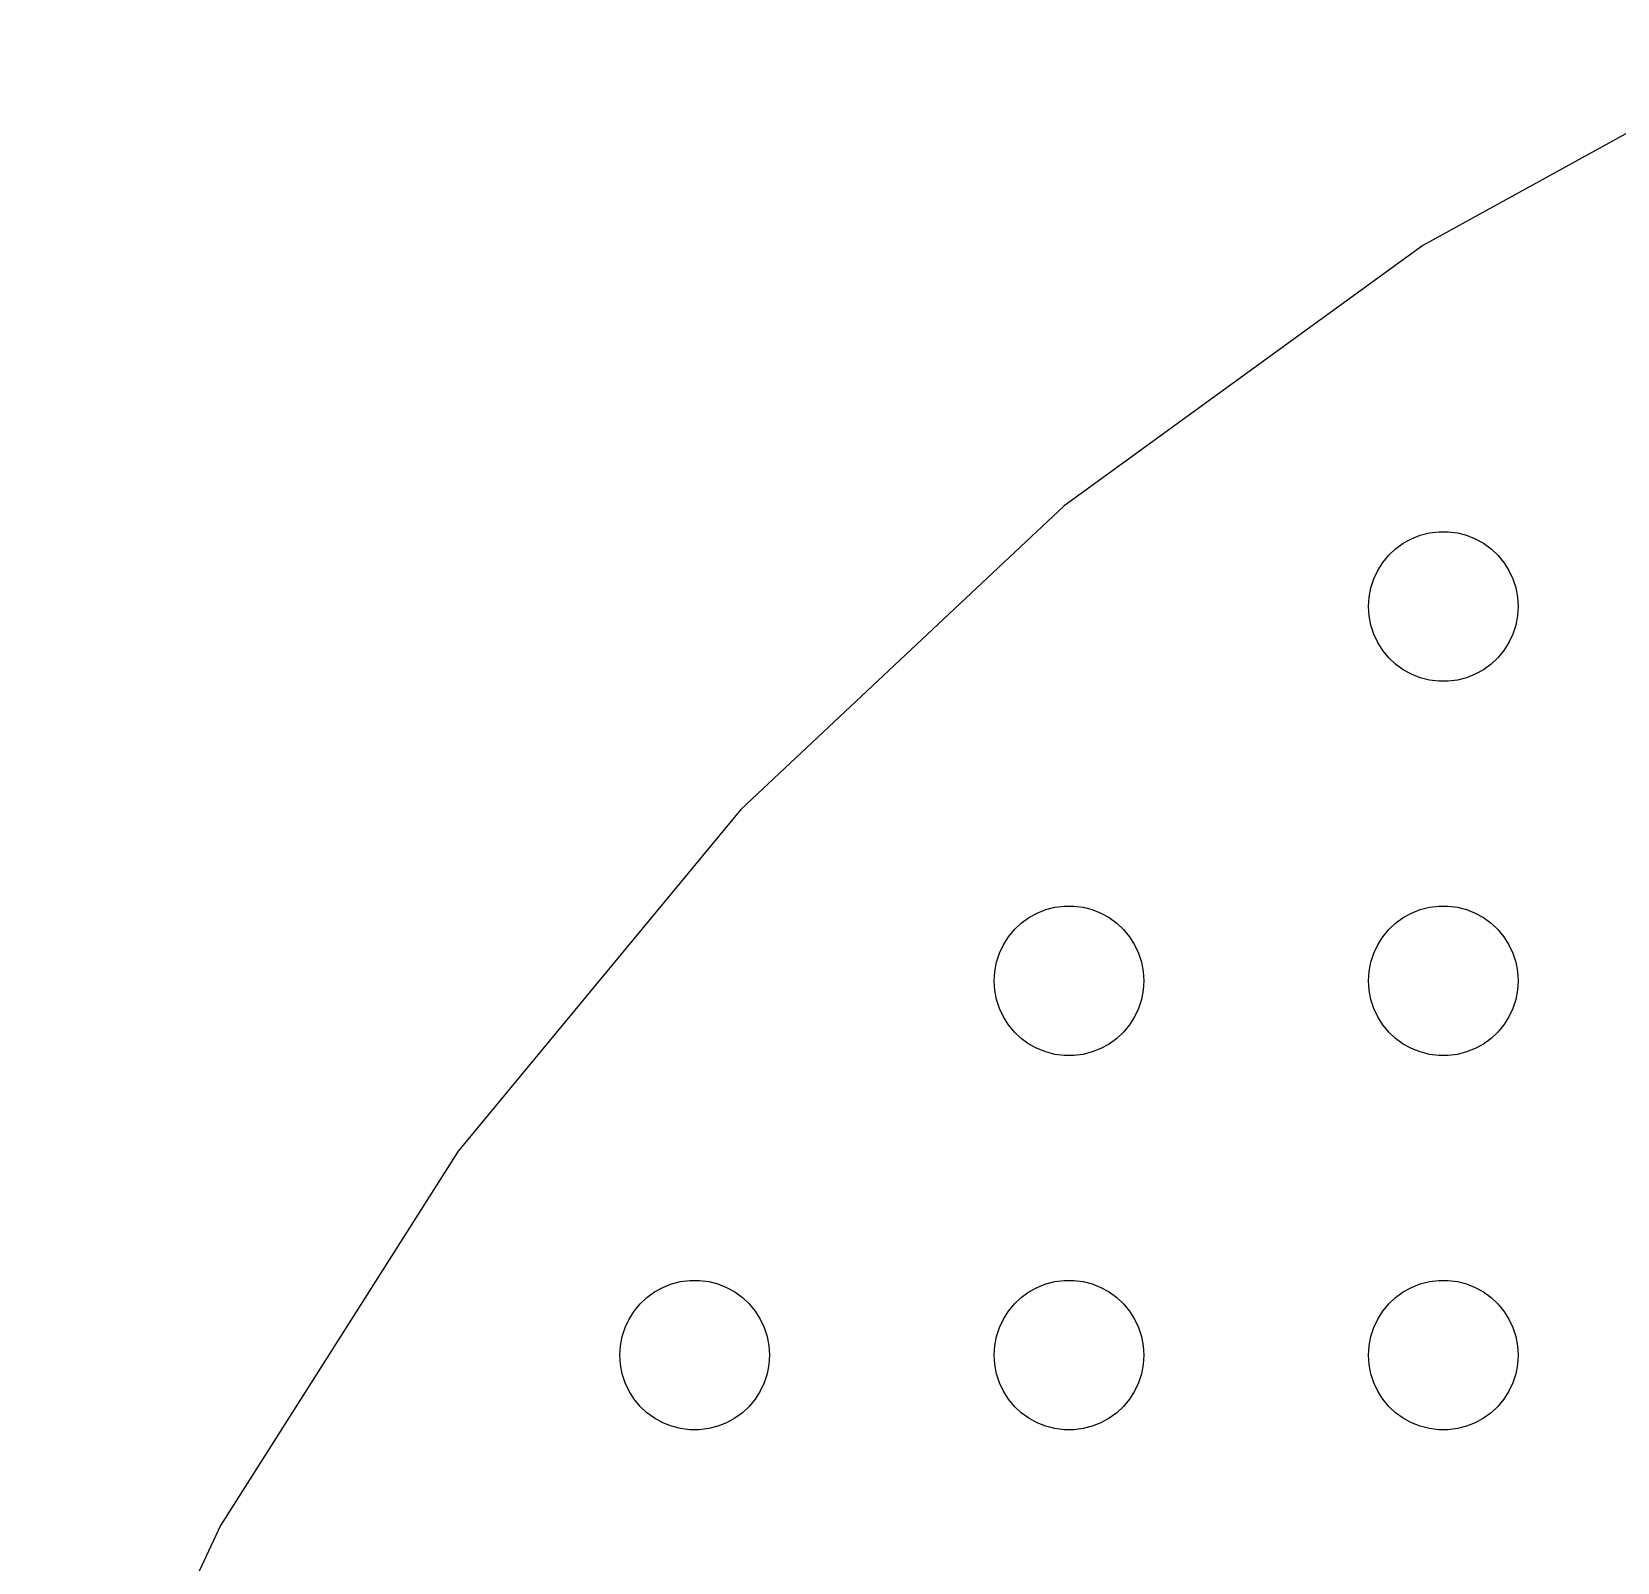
# Model space of a CAD drawing. Header units: metres. Extents: x -142 to 142, y -141 to 141.
# Drawn here: x -131.6 to -68, y 66.7 to 128 of the extents above; entities that cross this region are included whole.
import ezdxf

# ---------------------------------------------------------------- set-up
doc = ezdxf.new("R2010")
doc.units = ezdxf.units.M

msp = doc.modelspace()

# ---------------------------------------------------------------- linework, layer by layer
for p, q in [((-60.2478, 128.033), (-75.8195, 119.472)), ((-75.8195, 119.472), (-90.1955, 109.028)), ((-90.1955, 109.028), (-103.149, 96.8634)), ((-76.9123, 107.312), (-76.6075, 107.533)), ((-76.6075, 107.533), (-76.2773, 107.714)), ((-76.2773, 107.714), (-75.927, 107.853)), ((-75.927, 107.853), (-75.5621, 107.947)), ((-75.5621, 107.947), (-75.1884, 107.994)), ((-75.1884, 107.994), (-74.8116, 107.994)), ((-74.8116, 107.994), (-74.4379, 107.947)), ((-74.4379, 107.947), (-74.073, 107.853)), ((-74.073, 107.853), (-73.7227, 107.714)), ((-73.7227, 107.714), (-73.3925, 107.533)), ((-73.3925, 107.533), (-73.0877, 107.312)), ((-77.6289, 106.445), (-77.427, 106.763)), ((-77.427, 106.763), (-77.1869, 107.054)), ((-77.1869, 107.054), (-76.9123, 107.312)), ((-73.0877, 107.312), (-72.8131, 107.054)), ((-72.8131, 107.054), (-72.573, 106.763)), ((-72.573, 106.763), (-72.3711, 106.445)), ((-77.9057, 105.746), (-77.7893, 106.104)), ((-77.7893, 106.104), (-77.6289, 106.445)), ((-72.3711, 106.445), (-72.2107, 106.104)), ((-72.2107, 106.104), (-72.0943, 105.746)), ((-77.9763, 105.376), (-77.9057, 105.746)), ((-72.0943, 105.746), (-72.0237, 105.376)), ((-78, 105), (-77.9763, 105.376)), ((-77.9763, 104.624), (-78, 105)), ((-72.0237, 105.376), (-72, 105)), ((-72, 105), (-72.0237, 104.624)), ((-77.9057, 104.254), (-77.9763, 104.624)), ((-77.7893, 103.896), (-77.9057, 104.254)), ((-72.0943, 104.254), (-72.2107, 103.896)), ((-72.0237, 104.624), (-72.0943, 104.254)), ((-77.6289, 103.555), (-77.7893, 103.896)), ((-72.2107, 103.896), (-72.3711, 103.555)), ((-77.427, 103.237), (-77.6289, 103.555)), ((-77.1869, 102.946), (-77.427, 103.237)), ((-76.9123, 102.688), (-77.1869, 102.946)), ((-72.8131, 102.946), (-73.0877, 102.688)), ((-72.573, 103.237), (-72.8131, 102.946)), ((-72.3711, 103.555), (-72.573, 103.237)), ((-76.6075, 102.467), (-76.9123, 102.688)), ((-76.2773, 102.286), (-76.6075, 102.467)), ((-75.927, 102.147), (-76.2773, 102.286)), ((-73.7227, 102.286), (-74.073, 102.147)), ((-73.3925, 102.467), (-73.7227, 102.286)), ((-73.0877, 102.688), (-73.3925, 102.467)), ((-75.5621, 102.053), (-75.927, 102.147)), ((-75.1884, 102.006), (-75.5621, 102.053)), ((-74.8116, 102.006), (-75.1884, 102.006)), ((-74.4379, 102.053), (-74.8116, 102.006)), ((-74.073, 102.147), (-74.4379, 102.053)), ((-103.149, 96.8634), (-114.476, 83.1716)), ((-91.2773, 92.7145), (-90.927, 92.8532)), ((-90.927, 92.8532), (-90.5621, 92.9469)), ((-90.5621, 92.9469), (-90.1884, 92.9941)), ((-90.1884, 92.9941), (-89.8116, 92.9941)), ((-89.8116, 92.9941), (-89.4379, 92.9469)), ((-89.4379, 92.9469), (-89.073, 92.8532)), ((-89.073, 92.8532), (-88.7227, 92.7145)), ((-76.2773, 92.7145), (-75.927, 92.8532)), ((-75.927, 92.8532), (-75.5621, 92.9469)), ((-75.5621, 92.9469), (-75.1884, 92.9941)), ((-75.1884, 92.9941), (-74.8116, 92.9941)), ((-74.8116, 92.9941), (-74.4379, 92.9469)), ((-74.4379, 92.9469), (-74.073, 92.8532)), ((-74.073, 92.8532), (-73.7227, 92.7145)), ((-92.1869, 92.0536), (-91.9123, 92.3115)), ((-91.9123, 92.3115), (-91.6075, 92.533)), ((-91.6075, 92.533), (-91.2773, 92.7145)), ((-88.7227, 92.7145), (-88.3925, 92.533)), ((-88.3925, 92.533), (-88.0877, 92.3115)), ((-88.0877, 92.3115), (-87.8131, 92.0536)), ((-77.1869, 92.0536), (-76.9123, 92.3115)), ((-76.9123, 92.3115), (-76.6075, 92.533)), ((-76.6075, 92.533), (-76.2773, 92.7145)), ((-73.7227, 92.7145), (-73.3925, 92.533)), ((-73.3925, 92.533), (-73.0877, 92.3115)), ((-73.0877, 92.3115), (-72.8131, 92.0536)), ((-92.6289, 91.4453), (-92.427, 91.7634)), ((-92.427, 91.7634), (-92.1869, 92.0536)), ((-87.8131, 92.0536), (-87.573, 91.7634)), ((-87.573, 91.7634), (-87.3711, 91.4453)), ((-77.6289, 91.4453), (-77.427, 91.7634)), ((-77.427, 91.7634), (-77.1869, 92.0536)), ((-72.8131, 92.0536), (-72.573, 91.7634)), ((-72.573, 91.7634), (-72.3711, 91.4453)), ((-92.9057, 90.7461), (-92.7893, 91.1044)), ((-92.7893, 91.1044), (-92.6289, 91.4453)), ((-87.3711, 91.4453), (-87.2107, 91.1044)), ((-87.2107, 91.1044), (-87.0943, 90.7461)), ((-77.9057, 90.7461), (-77.7893, 91.1044)), ((-77.7893, 91.1044), (-77.6289, 91.4453)), ((-72.3711, 91.4453), (-72.2107, 91.1044)), ((-72.2107, 91.1044), (-72.0943, 90.7461)), ((-93, 90), (-92.9763, 90.376)), ((-92.9763, 90.376), (-92.9057, 90.7461)), ((-87.0943, 90.7461), (-87.0237, 90.376)), ((-87.0237, 90.376), (-87, 90)), ((-78, 90), (-77.9763, 90.376)), ((-77.9763, 90.376), (-77.9057, 90.7461)), ((-72.0943, 90.7461), (-72.0237, 90.376)), ((-72.0237, 90.376), (-72, 90)), ((-92.9763, 89.624), (-93, 90)), ((-92.9057, 89.2539), (-92.9763, 89.624)), ((-87.0237, 89.624), (-87.0943, 89.2539)), ((-87, 90), (-87.0237, 89.624)), ((-77.9763, 89.624), (-78, 90)), ((-77.9057, 89.2539), (-77.9763, 89.624)), ((-72.0237, 89.624), (-72.0943, 89.2539)), ((-72, 90), (-72.0237, 89.624)), ((-92.7893, 88.8956), (-92.9057, 89.2539)), ((-87.0943, 89.2539), (-87.2107, 88.8956)), ((-77.7893, 88.8956), (-77.9057, 89.2539)), ((-72.0943, 89.2539), (-72.2107, 88.8956)), ((-92.6289, 88.5547), (-92.7893, 88.8956)), ((-92.427, 88.2366), (-92.6289, 88.5547)), ((-87.3711, 88.5547), (-87.573, 88.2366)), ((-87.2107, 88.8956), (-87.3711, 88.5547)), ((-77.6289, 88.5547), (-77.7893, 88.8956)), ((-77.427, 88.2366), (-77.6289, 88.5547)), ((-72.3711, 88.5547), (-72.573, 88.2366)), ((-72.2107, 88.8956), (-72.3711, 88.5547)), ((-92.1869, 87.9464), (-92.427, 88.2366)), ((-91.9123, 87.6885), (-92.1869, 87.9464)), ((-91.6075, 87.467), (-91.9123, 87.6885)), ((-88.0877, 87.6885), (-88.3925, 87.467)), ((-87.8131, 87.9464), (-88.0877, 87.6885)), ((-87.573, 88.2366), (-87.8131, 87.9464)), ((-77.1869, 87.9464), (-77.427, 88.2366)), ((-76.9123, 87.6885), (-77.1869, 87.9464)), ((-76.6075, 87.467), (-76.9123, 87.6885)), ((-73.0877, 87.6885), (-73.3925, 87.467)), ((-72.8131, 87.9464), (-73.0877, 87.6885)), ((-72.573, 88.2366), (-72.8131, 87.9464)), ((-91.2773, 87.2855), (-91.6075, 87.467)), ((-90.927, 87.1468), (-91.2773, 87.2855)), ((-90.5621, 87.0531), (-90.927, 87.1468)), ((-90.1884, 87.0059), (-90.5621, 87.0531)), ((-89.4379, 87.0531), (-89.8116, 87.0059)), ((-89.073, 87.1468), (-89.4379, 87.0531)), ((-88.7227, 87.2855), (-89.073, 87.1468)), ((-88.3925, 87.467), (-88.7227, 87.2855)), ((-76.2773, 87.2855), (-76.6075, 87.467)), ((-75.927, 87.1468), (-76.2773, 87.2855)), ((-75.5621, 87.0531), (-75.927, 87.1468)), ((-75.1884, 87.0059), (-75.5621, 87.0531)), ((-74.4379, 87.0531), (-74.8116, 87.0059)), ((-74.073, 87.1468), (-74.4379, 87.0531)), ((-73.7227, 87.2855), (-74.073, 87.1468)), ((-73.3925, 87.467), (-73.7227, 87.2855)), ((-89.8116, 87.0059), (-90.1884, 87.0059)), ((-74.8116, 87.0059), (-75.1884, 87.0059)), ((-114.476, 83.1716), (-123.997, 68.1681)), ((-106.912, 77.3115), (-106.607, 77.533)), ((-106.607, 77.533), (-106.277, 77.7145)), ((-106.277, 77.7145), (-105.927, 77.8532)), ((-105.927, 77.8532), (-105.562, 77.9469)), ((-105.562, 77.9469), (-105.188, 77.9941)), ((-105.188, 77.9941), (-104.812, 77.9941)), ((-104.812, 77.9941), (-104.438, 77.9469)), ((-104.438, 77.9469), (-104.073, 77.8532)), ((-104.073, 77.8532), (-103.723, 77.7145)), ((-103.723, 77.7145), (-103.393, 77.533)), ((-103.393, 77.533), (-103.088, 77.3115)), ((-91.9123, 77.3115), (-91.6075, 77.533)), ((-91.6075, 77.533), (-91.2773, 77.7145)), ((-91.2773, 77.7145), (-90.927, 77.8532)), ((-90.927, 77.8532), (-90.5621, 77.9469)), ((-90.5621, 77.9469), (-90.1884, 77.9941)), ((-90.1884, 77.9941), (-89.8116, 77.9941)), ((-89.8116, 77.9941), (-89.4379, 77.9469)), ((-89.4379, 77.9469), (-89.073, 77.8532)), ((-89.073, 77.8532), (-88.7227, 77.7145)), ((-88.7227, 77.7145), (-88.3925, 77.533)), ((-88.3925, 77.533), (-88.0877, 77.3115)), ((-76.9123, 77.3115), (-76.6075, 77.533)), ((-76.6075, 77.533), (-76.2773, 77.7145)), ((-76.2773, 77.7145), (-75.927, 77.8532)), ((-75.927, 77.8532), (-75.5621, 77.9469)), ((-75.5621, 77.9469), (-75.1884, 77.9941)), ((-75.1884, 77.9941), (-74.8116, 77.9941)), ((-74.8116, 77.9941), (-74.4379, 77.9469)), ((-74.4379, 77.9469), (-74.073, 77.8532)), ((-74.073, 77.8532), (-73.7227, 77.7145)), ((-73.7227, 77.7145), (-73.3925, 77.533)), ((-73.3925, 77.533), (-73.0877, 77.3115)), ((-107.427, 76.7634), (-107.187, 77.0536)), ((-107.187, 77.0536), (-106.912, 77.3115)), ((-103.088, 77.3115), (-102.813, 77.0536)), ((-102.813, 77.0536), (-102.573, 76.7634)), ((-92.427, 76.7634), (-92.1869, 77.0536)), ((-92.1869, 77.0536), (-91.9123, 77.3115)), ((-88.0877, 77.3115), (-87.8131, 77.0536)), ((-87.8131, 77.0536), (-87.573, 76.7634)), ((-77.427, 76.7634), (-77.1869, 77.0536)), ((-77.1869, 77.0536), (-76.9123, 77.3115)), ((-73.0877, 77.3115), (-72.8131, 77.0536)), ((-72.8131, 77.0536), (-72.573, 76.7634)), ((-107.789, 76.1044), (-107.629, 76.4453)), ((-107.629, 76.4453), (-107.427, 76.7634)), ((-102.573, 76.7634), (-102.371, 76.4453)), ((-102.371, 76.4453), (-102.211, 76.1044)), ((-92.7893, 76.1044), (-92.6289, 76.4453)), ((-92.6289, 76.4453), (-92.427, 76.7634)), ((-87.573, 76.7634), (-87.3711, 76.4453)), ((-87.3711, 76.4453), (-87.2107, 76.1044)), ((-77.7893, 76.1044), (-77.6289, 76.4453)), ((-77.6289, 76.4453), (-77.427, 76.7634)), ((-72.573, 76.7634), (-72.3711, 76.4453)), ((-72.3711, 76.4453), (-72.2107, 76.1044)), ((-107.976, 75.376), (-107.906, 75.7461)), ((-107.906, 75.7461), (-107.789, 76.1044)), ((-102.211, 76.1044), (-102.094, 75.7461)), ((-102.094, 75.7461), (-102.024, 75.376)), ((-92.9763, 75.376), (-92.9057, 75.7461)), ((-92.9057, 75.7461), (-92.7893, 76.1044)), ((-87.2107, 76.1044), (-87.0943, 75.7461)), ((-87.0943, 75.7461), (-87.0237, 75.376)), ((-77.9763, 75.376), (-77.9057, 75.7461)), ((-77.9057, 75.7461), (-77.7893, 76.1044)), ((-72.2107, 76.1044), (-72.0943, 75.7461)), ((-72.0943, 75.7461), (-72.0237, 75.376)), ((-108, 75), (-107.976, 75.376)), ((-107.976, 74.624), (-108, 75)), ((-102.024, 75.376), (-102, 75)), ((-102, 75), (-102.024, 74.624)), ((-93, 75), (-92.9763, 75.376)), ((-92.9763, 74.624), (-93, 75)), ((-87.0237, 75.376), (-87, 75)), ((-87, 75), (-87.0237, 74.624)), ((-78, 75), (-77.9763, 75.376)), ((-77.9763, 74.624), (-78, 75)), ((-72.0237, 75.376), (-72, 75)), ((-72, 75), (-72.0237, 74.624)), ((-107.906, 74.2539), (-107.976, 74.624)), ((-102.024, 74.624), (-102.094, 74.2539)), ((-92.9057, 74.2539), (-92.9763, 74.624)), ((-87.0237, 74.624), (-87.0943, 74.2539)), ((-77.9057, 74.2539), (-77.9763, 74.624)), ((-72.0237, 74.624), (-72.0943, 74.2539)), ((-107.789, 73.8956), (-107.906, 74.2539)), ((-107.629, 73.5547), (-107.789, 73.8956)), ((-102.211, 73.8956), (-102.371, 73.5547)), ((-102.094, 74.2539), (-102.211, 73.8956)), ((-92.7893, 73.8956), (-92.9057, 74.2539)), ((-92.6289, 73.5547), (-92.7893, 73.8956)), ((-87.2107, 73.8956), (-87.3711, 73.5547)), ((-87.0943, 74.2539), (-87.2107, 73.8956)), ((-77.7893, 73.8956), (-77.9057, 74.2539)), ((-77.6289, 73.5547), (-77.7893, 73.8956)), ((-72.2107, 73.8956), (-72.3711, 73.5547)), ((-72.0943, 74.2539), (-72.2107, 73.8956)), ((-107.427, 73.2366), (-107.629, 73.5547)), ((-107.187, 72.9464), (-107.427, 73.2366)), ((-102.573, 73.2366), (-102.813, 72.9464)), ((-102.371, 73.5547), (-102.573, 73.2366)), ((-92.427, 73.2366), (-92.6289, 73.5547)), ((-92.1869, 72.9464), (-92.427, 73.2366)), ((-87.573, 73.2366), (-87.8131, 72.9464)), ((-87.3711, 73.5547), (-87.573, 73.2366)), ((-77.427, 73.2366), (-77.6289, 73.5547)), ((-77.1869, 72.9464), (-77.427, 73.2366)), ((-72.573, 73.2366), (-72.8131, 72.9464)), ((-72.3711, 73.5547), (-72.573, 73.2366)), ((-106.912, 72.6885), (-107.187, 72.9464)), ((-106.607, 72.467), (-106.912, 72.6885)), ((-106.277, 72.2855), (-106.607, 72.467)), ((-103.393, 72.467), (-103.723, 72.2855)), ((-103.088, 72.6885), (-103.393, 72.467)), ((-102.813, 72.9464), (-103.088, 72.6885)), ((-91.9123, 72.6885), (-92.1869, 72.9464)), ((-91.6075, 72.467), (-91.9123, 72.6885)), ((-91.2773, 72.2855), (-91.6075, 72.467)), ((-88.3925, 72.467), (-88.7227, 72.2855)), ((-88.0877, 72.6885), (-88.3925, 72.467)), ((-87.8131, 72.9464), (-88.0877, 72.6885)), ((-76.9123, 72.6885), (-77.1869, 72.9464)), ((-76.6075, 72.467), (-76.9123, 72.6885)), ((-76.2773, 72.2855), (-76.6075, 72.467)), ((-73.3925, 72.467), (-73.7227, 72.2855)), ((-73.0877, 72.6885), (-73.3925, 72.467)), ((-72.8131, 72.9464), (-73.0877, 72.6885)), ((-105.927, 72.1468), (-106.277, 72.2855)), ((-105.562, 72.0531), (-105.927, 72.1468)), ((-105.188, 72.0059), (-105.562, 72.0531)), ((-104.812, 72.0059), (-105.188, 72.0059)), ((-104.438, 72.0531), (-104.812, 72.0059)), ((-104.073, 72.1468), (-104.438, 72.0531)), ((-103.723, 72.2855), (-104.073, 72.1468)), ((-90.927, 72.1468), (-91.2773, 72.2855)), ((-90.5621, 72.0531), (-90.927, 72.1468)), ((-90.1884, 72.0059), (-90.5621, 72.0531)), ((-89.8116, 72.0059), (-90.1884, 72.0059)), ((-89.4379, 72.0531), (-89.8116, 72.0059)), ((-89.073, 72.1468), (-89.4379, 72.0531)), ((-88.7227, 72.2855), (-89.073, 72.1468)), ((-75.927, 72.1468), (-76.2773, 72.2855)), ((-75.5621, 72.0531), (-75.927, 72.1468)), ((-75.1884, 72.0059), (-75.5621, 72.0531)), ((-74.8116, 72.0059), (-75.1884, 72.0059)), ((-74.4379, 72.0531), (-74.8116, 72.0059)), ((-74.073, 72.1468), (-74.4379, 72.0531)), ((-73.7227, 72.2855), (-74.073, 72.1468)), ((-123.997, 68.1681), (-131.563, 52.0896))]:
    msp.add_line(p, q)

doc.saveas('drawing.dxf')
